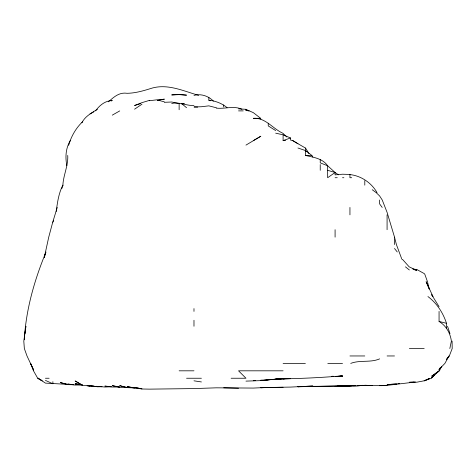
<?xml version="1.0" encoding="UTF-8"?>
<svg xmlns="http://www.w3.org/2000/svg" width="476" height="476" viewBox="0 0 476 476"><rect width="100%" height="100%" fill="white"/><g stroke="black" fill="none" stroke-linecap="round" stroke-linejoin="round"><path stroke-width="0.71" d="M24.306 339.757C25.966 309.436 34.468 279.936 46.023 251.988M24.996 333.682L25.894 326.256L23.8 341.108L24.347 348.533L27.001 355.959L33.665 370.161L32.767 368.115M56.21 211.481C57.453 202.508 58.625 193.292 62.868 185.146C63.391 175.037 68.36 165.589 67.729 155.444M449.826 348.533L451.379 341.108C450.326 333.045 446.107 325.703 439.062 321.443L439.062 311.399M44.328 257.337L48.736 237.137L52.705 222.28M44.381 257.385L45.446 253.315M52.878 221.721L57.251 207.429M68.657 145.317C71.192 136.374 75.851 128.181 82.58 121.731M61.815 188.526L63.076 185.146M52.878 222.28L53.663 220.257M70.293 140.587C65.759 148.125 65.117 157.086 66.842 165.571M439.431 370.816L441.591 366.484M81.943 122.766C84.996 116.275 91.713 112.985 97.437 109.23M434.63 374.642L431.637 377.914L439.062 370.816L439.062 369.483L440.282 367.656M95.575 110.884C99.573 105.25 105.107 100.811 112.288 100.454L111.092 101.055M434.415 374.957L431.405 378.242L424.205 380.794L416.78 382.198L409.354 382.27L414.078 381.996M439.062 369.483L444.899 363.39L449.029 355.959L446.488 359.428L449.326 355.959L452.2 348.533L452.087 341.108M108.474 101.822C113.776 97.056 119.244 92.041 127.14 93.302C135.136 93.165 142.901 90.975 150.475 88.601C166.862 83.092 183.147 90.928 198.665 95.361M438.491 371.232L431.637 376.207L439.062 371.185M338.513 174.847L335.086 172.508L327.661 177.721L327.661 165.767C322.704 158.484 313.339 157.235 305.384 155.444L305.384 148.012L292.591 140.587M134.571 109.188L141.997 104.173M245.967 145.109L260.824 136.225L253.393 140.587M112.288 115.15L119.714 110.92M90.006 113.907L93.718 111.89M275.675 133.161L283.101 134.827L283.101 140.587L290.527 137.981L290.527 140.087L292.913 140.587L297.952 143.776M140.503 103.661L134.571 105.511L141.997 102.632L149.422 100.388M379.646 358.88C370.411 362.914 360.04 359.773 350.717 363.39M379.646 385.667L387.077 385.376L415.429 382.008M362.73 385.286L357.369 386.042L337.317 386.22L352.008 385.804M362.194 385.334L359.594 385.667L367.026 385.334M181.332 103.816L184.271 103.453L181.332 103.56M149.422 100.722L156.848 99.823L164.274 101.822M260.824 380.627L275.675 379.134L260.824 380.627L245.967 381.115M193.982 95.396C200.997 93.469 208.423 95.962 213.403 101.114M285.285 378.64L283.101 378.842L285.124 378.682M283.101 378.634L275.675 379.277L290.527 378.646L287.558 378.628M337.115 376.302L335.086 376.474L342.518 376.23L340.286 376.218M338.466 376.183L342.518 375.832C320.294 377.73 297.976 378.694 275.675 379.015L281.75 378.67M253.393 380.729L255.422 380.574M268.25 379.89L260.824 380.169M381.645 385.667L387.077 385.376M353.382 385.762L356.131 385.667L297.952 386.744L312.809 386.024L290.527 387.077L262.306 387.589L283.101 387.256M268.25 387.399L253.393 388.071L216.259 387.827L193.982 388.583L149.422 389.136L141.997 388.999L134.571 387.339L141.997 388.862L134.571 388.232L127.14 386.536L134.571 387.91L127.14 387.637L119.714 385.667L127.14 387.523L119.714 387.291L112.288 385.667L117.013 386.542M80.355 384.84L75.154 385.078L67.729 384.055L73.804 384.65M331.373 376.355L332.861 376.29M332.117 376.337L333.605 376.278M178.387 94.659L171.699 94.926L179.131 94.456L186.556 95.152L179.131 94.629M111.545 386.756L104.863 387.03L97.437 386.381L101.894 386.56M164.274 102.304L171.699 102.013L178.583 103.453M349.943 385.875L297.952 386.577M381.692 385.667L357.369 385.536L366.282 385.274M335.086 386.31L349.943 386L342.518 386.078M297.952 386.738L320.235 386.393L305.384 386.375M312.809 386.613L320.235 386.393M101.894 386.726L97.437 386.798L90.006 385.667L94.058 386.078M327.661 386.452L312.809 386.316M171.699 103.453C179.428 101.703 186.312 105.928 193.982 105.458M238.541 110.884L243.218 110.884M260.824 119.089L260.658 118.31L253.393 118.31C265.453 117.483 272.688 128.621 282.69 133.161M283.101 140.587L285.665 140.587M305.384 155.444L311.887 155.444L312.809 157.08M335.086 177.721L337.264 177.721M342.518 177.721L343.886 177.721M351.722 177.721L349.943 177.721L349.943 174.454L342.518 174.216L335.086 174.87L335.086 172.508L327.661 165.767L320.235 162.869L320.235 159.436M401.928 259.414L402.529 259.414L409.187 266.84L416.78 270.457L414.757 269.91M409.354 348.533L424.205 348.533M349.943 355.959L364.794 355.959M387.077 355.959L394.503 355.959M283.101 363.39L305.384 363.39M327.797 363.39L342.518 363.39M179.131 370.816L193.982 370.816M283.101 370.816L238.541 370.816L245.967 378.242L231.116 378.242M66.985 384.334L45.446 383.12L38.02 378.242L38.705 378.242M45.446 378.242L49.117 378.242M186.556 378.242L201.407 378.242M216.259 108.117C224.761 109.117 233.859 105.511 241.915 109.23M80.355 384.703L75.154 384.602L82.58 384.929L75.154 383.632L82.58 385.245L75.154 380.973L82.58 385.417L90.006 385.911L87.09 385.667L90.006 386.238L97.437 386.417L96.087 386.28M364.794 385.298L372.22 385.447M73.667 384.751L67.729 384.632L60.303 382.567L67.051 384.209M238.541 388.237L223.69 387.803M197.695 107.106L193.982 106.963L201.407 106.743L208.833 105.856L216.259 107.743M238.541 108.873L245.967 109.307L249.162 110.884L245.967 110.456L245.967 109.307M414.078 269.321L416.78 269.481L424.205 273.563L424.8 274.265L427.478 281.697L429.239 289.122M414.078 269.368L416.78 269.589L412.728 268.982M110.265 386.554L104.863 386.107L112.288 387.03L119.714 387.042L118.363 386.792M245.967 110.456L249.4 110.884L253.393 112.699L260.658 118.31M193.982 380.818L201.407 381.948M208.833 97.366L208.833 100.192C215.479 100.864 221.989 103.387 227.117 107.671M349.943 174.567C361.195 175.846 371.411 182.754 377.028 192.578M439.062 321.443L446.488 323.305L446.488 328.053M327.661 170.295L335.086 172.508M297.952 148.012L305.384 150.529L311.887 155.444M283.101 134.827L290.527 137.981M208.833 100.192L210.184 100.787M45.446 380.395L52.878 383.775L52.878 381.675M38.02 378.539L42.352 380.848M38.02 378.242L41.733 380.366M275.675 130.573L268.25 125.914L268.25 123.195M372.22 189.722L376.141 192.578L379.646 195.987L382.24 200.003L387.077 212.338L394.503 237.06M405.445 266.84L409.354 269.969M181.475 103.453L186.556 107.725M427.936 296.548C436.861 303.266 443.067 312.726 446.488 323.305M283.101 133.417L286.814 137.005M305.384 150.529L306.33 151.511M394.503 248.502L397.281 251.988M382.204 207.429L379.646 203.954L379.646 200.003M305.503 148.012L308.966 153.587M37.705 378.242L33.487 370.816L30.595 363.39L32.148 366.764M439.062 306.633L431.637 294.721L432.987 296.548L426.127 281.697L428.953 288.444M401.673 258.742L396.407 244.563L394.521 237.137L394.503 244.563M447.541 326.256L449.975 333.682M387.077 214.855L387.077 229.706M364.794 180.636L364.794 185.146M349.943 207.429L349.943 214.855M335.086 229.706L335.086 237.137M320.235 164.541L320.235 170.295M223.69 104.916L223.69 106.975M193.982 308.579L193.982 311.399M193.982 320.271L193.982 326.256M179.131 103.453L179.131 109.73M429.382 378.527L424.205 380.824L429.382 378.527M396.526 383.953L387.077 384.584L396.526 383.948M399.227 383.466L397.877 383.71L399.227 383.46M164.274 99.157L157.526 100.21L164.274 99.157M268.25 387.5L260.824 387.75L275.675 387.345L268.25 387.506"/></g></svg>
